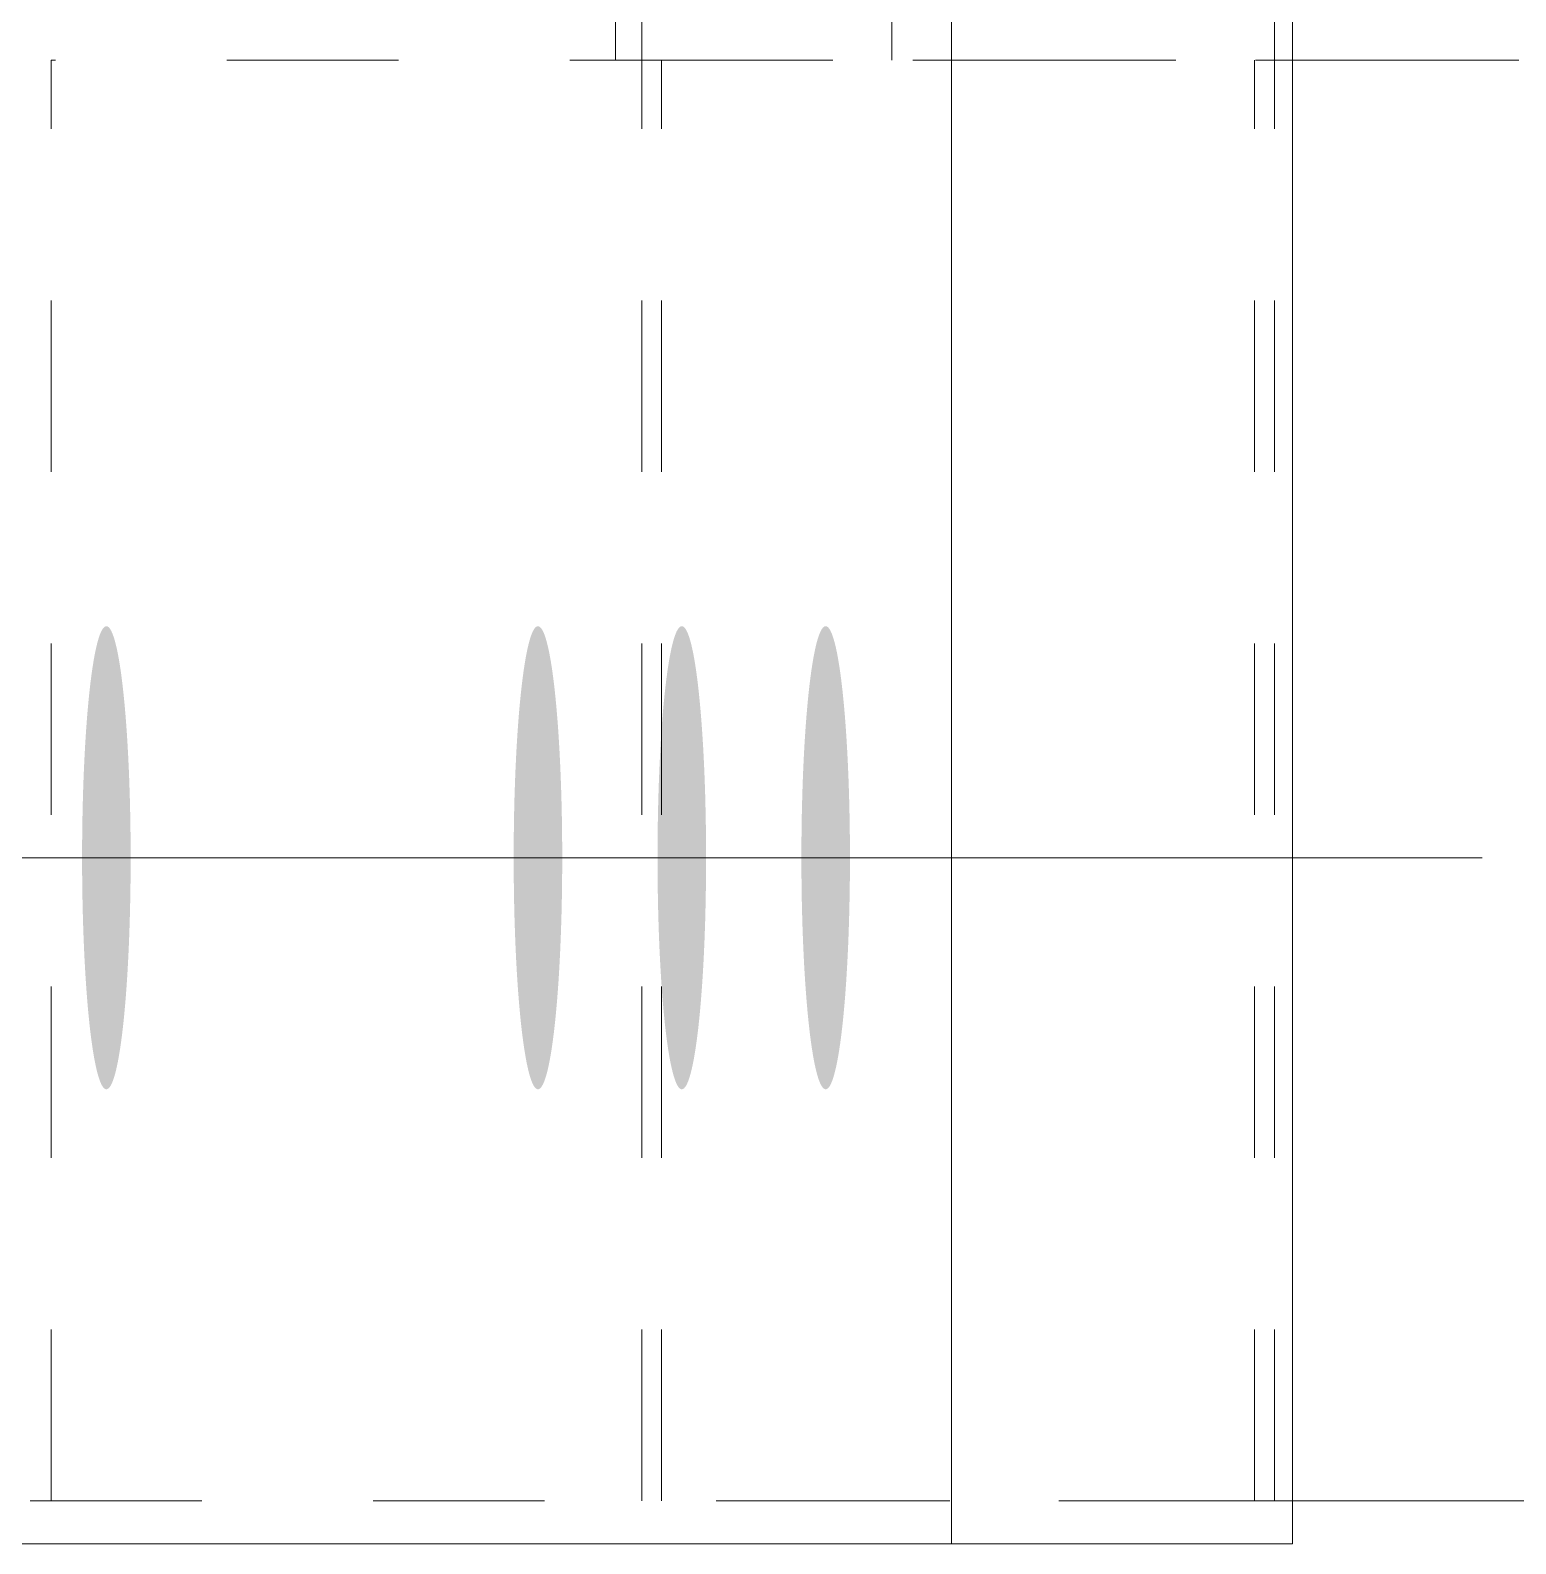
# Model space of a CAD drawing. Header units: millimetres. Extents: x 2 to 825, y 1 to 579.
# Drawn here: x 52.59 to 61.25, y 430.24 to 439.07 of the extents above; entities that cross this region are included whole.
import ezdxf

# ---------------------------------------------------------------- set-up
doc = ezdxf.new("R2010")
doc.units = ezdxf.units.MM
doc.linetypes.add('XKITLINE00', pattern=[0])
doc.linetypes.add('XKITLINE01', pattern=[4, 1, -1, 1, -1])
doc.layers.add('Bolt', color=3, linetype='Continuous', lineweight=0)
doc.layers.add('Part', color=2, linetype='Continuous', lineweight=0)

# ---------------------------------------------------------------- blocks, each defined once
blk = doc.blocks.new('*A37')
at = {"layer": 'Bolt'}
for points in [[(53.1707, 434.2115), (53.1706, 434.1784), (53.1704, 434.1453), (53.1701, 434.1123), (53.1697, 434.0794), (53.1692, 434.0466), (53.1687, 434.0138), (53.168, 433.9813), (53.1673, 433.9489), (53.1665, 433.9166), (53.1656, 433.8846), (53.1646, 433.8528), (53.1636, 433.8212), (53.1625, 433.7898), (53.1613, 433.7588), (53.16, 433.728), (53.1586, 433.6976), (53.1572, 433.6674), (53.1556, 433.6377), (53.154, 433.6083), (53.1524, 433.5792), (53.1506, 433.5506), (53.1488, 433.5224), (53.1469, 433.4946), (53.1449, 433.4673), (53.1429, 433.4404), (53.1408, 433.4141), (53.1386, 433.3882), (53.1364, 433.3629), (53.1341, 433.338), (53.1317, 433.3138), (53.1293, 433.29), (53.1268, 433.2669), (53.1242, 433.2444), (53.1216, 433.2224), (53.119, 433.2011), (53.1163, 433.1804), (53.1135, 433.1603), (53.1107, 433.1409), (53.1078, 433.1222), (53.1049, 433.1041), (53.1019, 433.0867), (53.0989, 433.07), (53.0959, 433.054), (53.0928, 433.0388), (53.0897, 433.0243), (53.0865, 433.0105), (53.0833, 432.9974), (53.0801, 432.9851), (53.0768, 432.9736), (53.0736, 432.9628), (53.0702, 432.9528), (53.0669, 432.9435), (53.0635, 432.9351), (53.0602, 432.9274), (53.0568, 432.9206), (53.0533, 432.9145), (53.0499, 432.9092), (53.0465, 432.9048), (53.043, 432.9011), (53.0396, 432.8983), (53.0361, 432.8963), (53.0326, 432.895), (53.0291, 432.8946), (53.0257, 432.895), (53.0222, 432.8963), (53.0187, 432.8983), (53.0153, 432.9011), (53.0118, 432.9048), (53.0084, 432.9092), (53.0049, 432.9145), (53.0015, 432.9206), (52.9981, 432.9274), (52.9947, 432.9351), (52.9914, 432.9435), (52.988, 432.9528), (52.9847, 432.9628), (52.9814, 432.9736), (52.9782, 432.9851), (52.9749, 432.9974), (52.9718, 433.0105), (52.9686, 433.0243), (52.9655, 433.0388), (52.9624, 433.054), (52.9593, 433.07), (52.9563, 433.0867), (52.9534, 433.1041), (52.9505, 433.1222), (52.9476, 433.1409), (52.9448, 433.1603), (52.942, 433.1804), (52.9393, 433.2011), (52.9366, 433.2224), (52.934, 433.2444), (52.9315, 433.2669), (52.929, 433.29), (52.9266, 433.3138), (52.9242, 433.338), (52.9219, 433.3629), (52.9197, 433.3882), (52.9175, 433.4141), (52.9154, 433.4404), (52.9134, 433.4673), (52.9114, 433.4946), (52.9095, 433.5224), (52.9077, 433.5506), (52.9059, 433.5792), (52.9043, 433.6083), (52.9027, 433.6377), (52.9011, 433.6674), (52.8997, 433.6976), (52.8983, 433.728), (52.897, 433.7588), (52.8958, 433.7898), (52.8947, 433.8212), (52.8936, 433.8528), (52.8927, 433.8846), (52.8918, 433.9166), (52.891, 433.9489), (52.8903, 433.9813), (52.8896, 434.0138), (52.8891, 434.0466), (52.8886, 434.0794), (52.8882, 434.1123), (52.8879, 434.1453), (52.8877, 434.1784), (52.8876, 434.2115), (52.8875, 434.2446), (52.8876, 434.2778), (52.8877, 434.3109), (52.8879, 434.344), (52.8882, 434.377), (52.8886, 434.4099), (52.8891, 434.4427), (52.8896, 434.4754), (52.8903, 434.508), (52.891, 434.5404), (52.8918, 434.5727), (52.8927, 434.6047), (52.8936, 434.6365), (52.8947, 434.6681), (52.8958, 434.6994), (52.897, 434.7305), (52.8983, 434.7613), (52.8997, 434.7917), (52.9011, 434.8218), (52.9027, 434.8516), (52.9043, 434.881), (52.9059, 434.9101), (52.9077, 434.9387), (52.9095, 434.9669), (52.9114, 434.9947), (52.9134, 435.022), (52.9154, 435.0488), (52.9175, 435.0752), (52.9197, 435.1011), (52.9219, 435.1264), (52.9242, 435.1512), (52.9266, 435.1755), (52.929, 435.1992), (52.9315, 435.2224), (52.934, 435.2449), (52.9366, 435.2669), (52.9393, 435.2882), (52.942, 435.3089), (52.9448, 435.329), (52.9476, 435.3484), (52.9505, 435.3671), (52.9534, 435.3852), (52.9563, 435.4026), (52.9593, 435.4193), (52.9624, 435.4352), (52.9655, 435.4505), (52.9686, 435.465), (52.9718, 435.4788), (52.9749, 435.4919), (52.9782, 435.5042), (52.9814, 435.5157), (52.9847, 435.5265), (52.988, 435.5365), (52.9914, 435.5457), (52.9947, 435.5542), (52.9981, 435.5618), (53.0015, 435.5687), (53.0049, 435.5748), (53.0084, 435.58), (53.0118, 435.5845), (53.0153, 435.5881), (53.0187, 435.591), (53.0222, 435.593), (53.0257, 435.5942), (53.0291, 435.5946), (53.0326, 435.5942), (53.0361, 435.593), (53.0396, 435.591), (53.043, 435.5881), (53.0465, 435.5845), (53.0499, 435.58), (53.0533, 435.5748), (53.0568, 435.5687), (53.0602, 435.5618), (53.0635, 435.5542), (53.0669, 435.5457), (53.0702, 435.5365), (53.0736, 435.5265), (53.0768, 435.5157), (53.0801, 435.5042), (53.0833, 435.4919), (53.0865, 435.4788), (53.0897, 435.465), (53.0928, 435.4505), (53.0959, 435.4352), (53.0989, 435.4193), (53.1019, 435.4026), (53.1049, 435.3852), (53.1078, 435.3671), (53.1107, 435.3484), (53.1135, 435.329), (53.1163, 435.3089), (53.119, 435.2882), (53.1216, 435.2669), (53.1242, 435.2449), (53.1268, 435.2224), (53.1293, 435.1992), (53.1317, 435.1755), (53.1341, 435.1512), (53.1364, 435.1264), (53.1386, 435.1011), (53.1408, 435.0752), (53.1429, 435.0488), (53.1449, 435.022), (53.1469, 434.9947), (53.1488, 434.9669), (53.1506, 434.9387), (53.1524, 434.9101), (53.154, 434.881), (53.1556, 434.8516), (53.1572, 434.8218), (53.1586, 434.7917), (53.16, 434.7613), (53.1613, 434.7305), (53.1625, 434.6994), (53.1636, 434.6681), (53.1646, 434.6365), (53.1656, 434.6047), (53.1665, 434.5727), (53.1673, 434.5404), (53.168, 434.508), (53.1687, 434.4754), (53.1692, 434.4427), (53.1697, 434.4099), (53.1701, 434.377), (53.1704, 434.344), (53.1706, 434.3109), (53.1707, 434.2778), (53.1707, 434.2446)], [(55.6882, 434.2115), (55.6881, 434.1784), (55.6878, 434.1453), (55.6875, 434.1123), (55.6872, 434.0794), (55.6867, 434.0466), (55.6861, 434.0138), (55.6855, 433.9813), (55.6848, 433.9489), (55.684, 433.9166), (55.6831, 433.8846), (55.6821, 433.8528), (55.6811, 433.8212), (55.6799, 433.7898), (55.6787, 433.7588), (55.6774, 433.728), (55.6761, 433.6976), (55.6746, 433.6674), (55.6731, 433.6377), (55.6715, 433.6083), (55.6698, 433.5792), (55.6681, 433.5506), (55.6663, 433.5224), (55.6644, 433.4946), (55.6624, 433.4673), (55.6604, 433.4404), (55.6582, 433.4141), (55.6561, 433.3882), (55.6538, 433.3629), (55.6515, 433.338), (55.6492, 433.3138), (55.6467, 433.29), (55.6443, 433.2669), (55.6417, 433.2444), (55.6391, 433.2224), (55.6364, 433.2011), (55.6337, 433.1804), (55.631, 433.1603), (55.6282, 433.1409), (55.6253, 433.1222), (55.6224, 433.1041), (55.6194, 433.0867), (55.6164, 433.07), (55.6134, 433.054), (55.6103, 433.0388), (55.6072, 433.0243), (55.604, 433.0105), (55.6008, 432.9974), (55.5976, 432.9851), (55.5943, 432.9736), (55.591, 432.9628), (55.5877, 432.9528), (55.5844, 432.9435), (55.581, 432.9351), (55.5776, 432.9274), (55.5742, 432.9206), (55.5708, 432.9145), (55.5674, 432.9092), (55.5639, 432.9048), (55.5605, 432.9011), (55.557, 432.8983), (55.5536, 432.8963), (55.5501, 432.895), (55.5466, 432.8946), (55.5431, 432.895), (55.5397, 432.8963), (55.5362, 432.8983), (55.5327, 432.9011), (55.5293, 432.9048), (55.5258, 432.9092), (55.5224, 432.9145), (55.519, 432.9206), (55.5156, 432.9274), (55.5122, 432.9351), (55.5088, 432.9435), (55.5055, 432.9528), (55.5022, 432.9628), (55.4989, 432.9736), (55.4956, 432.9851), (55.4924, 432.9974), (55.4892, 433.0105), (55.4861, 433.0243), (55.4829, 433.0388), (55.4799, 433.054), (55.4768, 433.07), (55.4738, 433.0867), (55.4709, 433.1041), (55.4679, 433.1222), (55.4651, 433.1409), (55.4623, 433.1603), (55.4595, 433.1804), (55.4568, 433.2011), (55.4541, 433.2224), (55.4515, 433.2444), (55.449, 433.2669), (55.4465, 433.29), (55.4441, 433.3138), (55.4417, 433.338), (55.4394, 433.3629), (55.4371, 433.3882), (55.435, 433.4141), (55.4329, 433.4404), (55.4308, 433.4673), (55.4289, 433.4946), (55.427, 433.5224), (55.4252, 433.5506), (55.4234, 433.5792), (55.4217, 433.6083), (55.4201, 433.6377), (55.4186, 433.6674), (55.4172, 433.6976), (55.4158, 433.728), (55.4145, 433.7588), (55.4133, 433.7898), (55.4122, 433.8212), (55.4111, 433.8528), (55.4101, 433.8846), (55.4092, 433.9166), (55.4084, 433.9489), (55.4077, 433.9813), (55.4071, 434.0138), (55.4065, 434.0466), (55.4061, 434.0794), (55.4057, 434.1123), (55.4054, 434.1453), (55.4052, 434.1784), (55.405, 434.2115), (55.405, 434.2446), (55.405, 434.2778), (55.4052, 434.3109), (55.4054, 434.344), (55.4057, 434.377), (55.4061, 434.4099), (55.4065, 434.4427), (55.4071, 434.4754), (55.4077, 434.508), (55.4084, 434.5404), (55.4092, 434.5727), (55.4101, 434.6047), (55.4111, 434.6365), (55.4122, 434.6681), (55.4133, 434.6994), (55.4145, 434.7305), (55.4158, 434.7613), (55.4172, 434.7917), (55.4186, 434.8218), (55.4201, 434.8516), (55.4217, 434.881), (55.4234, 434.9101), (55.4252, 434.9387), (55.427, 434.9669), (55.4289, 434.9947), (55.4308, 435.022), (55.4329, 435.0488), (55.435, 435.0752), (55.4371, 435.1011), (55.4394, 435.1264), (55.4417, 435.1512), (55.4441, 435.1755), (55.4465, 435.1992), (55.449, 435.2224), (55.4515, 435.2449), (55.4541, 435.2669), (55.4568, 435.2882), (55.4595, 435.3089), (55.4623, 435.329), (55.4651, 435.3484), (55.4679, 435.3671), (55.4709, 435.3852), (55.4738, 435.4026), (55.4768, 435.4193), (55.4799, 435.4352), (55.4829, 435.4505), (55.4861, 435.465), (55.4892, 435.4788), (55.4924, 435.4919), (55.4956, 435.5042), (55.4989, 435.5157), (55.5022, 435.5265), (55.5055, 435.5365), (55.5088, 435.5457), (55.5122, 435.5542), (55.5156, 435.5618), (55.519, 435.5687), (55.5224, 435.5748), (55.5258, 435.58), (55.5293, 435.5845), (55.5327, 435.5881), (55.5362, 435.591), (55.5397, 435.593), (55.5431, 435.5942), (55.5466, 435.5946), (55.5501, 435.5942), (55.5536, 435.593), (55.557, 435.591), (55.5605, 435.5881), (55.5639, 435.5845), (55.5674, 435.58), (55.5708, 435.5748), (55.5742, 435.5687), (55.5776, 435.5618), (55.581, 435.5542), (55.5844, 435.5457), (55.5877, 435.5365), (55.591, 435.5265), (55.5943, 435.5157), (55.5976, 435.5042), (55.6008, 435.4919), (55.604, 435.4788), (55.6072, 435.465), (55.6103, 435.4505), (55.6134, 435.4352), (55.6164, 435.4193), (55.6194, 435.4026), (55.6224, 435.3852), (55.6253, 435.3671), (55.6282, 435.3484), (55.631, 435.329), (55.6337, 435.3089), (55.6364, 435.2882), (55.6391, 435.2669), (55.6417, 435.2449), (55.6443, 435.2224), (55.6467, 435.1992), (55.6492, 435.1755), (55.6515, 435.1512), (55.6538, 435.1264), (55.6561, 435.1011), (55.6582, 435.0752), (55.6604, 435.0488), (55.6624, 435.022), (55.6644, 434.9947), (55.6663, 434.9669), (55.6681, 434.9387), (55.6698, 434.9101), (55.6715, 434.881), (55.6731, 434.8516), (55.6746, 434.8218), (55.6761, 434.7917), (55.6774, 434.7613), (55.6787, 434.7305), (55.6799, 434.6994), (55.6811, 434.6681), (55.6821, 434.6365), (55.6831, 434.6047), (55.684, 434.5727), (55.6848, 434.5404), (55.6855, 434.508), (55.6861, 434.4754), (55.6867, 434.4427), (55.6872, 434.4099), (55.6875, 434.377), (55.6878, 434.344), (55.6881, 434.3109), (55.6882, 434.2778), (55.6882, 434.2446)], [(56.5273, 434.2115), (56.5272, 434.1784), (56.527, 434.1453), (56.5267, 434.1123), (56.5263, 434.0794), (56.5258, 434.0466), (56.5253, 434.0138), (56.5247, 433.9813), (56.5239, 433.9489), (56.5231, 433.9166), (56.5223, 433.8846), (56.5213, 433.8528), (56.5202, 433.8212), (56.5191, 433.7898), (56.5179, 433.7588), (56.5166, 433.728), (56.5152, 433.6976), (56.5138, 433.6674), (56.5123, 433.6377), (56.5107, 433.6083), (56.509, 433.5792), (56.5072, 433.5506), (56.5054, 433.5224), (56.5035, 433.4946), (56.5015, 433.4673), (56.4995, 433.4404), (56.4974, 433.4141), (56.4952, 433.3882), (56.493, 433.3629), (56.4907, 433.338), (56.4883, 433.3138), (56.4859, 433.29), (56.4834, 433.2669), (56.4809, 433.2444), (56.4783, 433.2224), (56.4756, 433.2011), (56.4729, 433.1804), (56.4701, 433.1603), (56.4673, 433.1409), (56.4644, 433.1222), (56.4615, 433.1041), (56.4586, 433.0867), (56.4556, 433.07), (56.4525, 433.054), (56.4494, 433.0388), (56.4463, 433.0243), (56.4432, 433.0105), (56.44, 432.9974), (56.4367, 432.9851), (56.4335, 432.9736), (56.4302, 432.9628), (56.4269, 432.9528), (56.4235, 432.9435), (56.4202, 432.9351), (56.4168, 432.9274), (56.4134, 432.9206), (56.41, 432.9145), (56.4066, 432.9092), (56.4031, 432.9048), (56.3997, 432.9011), (56.3962, 432.8983), (56.3927, 432.8963), (56.3892, 432.895), (56.3858, 432.8946), (56.3823, 432.895), (56.3788, 432.8963), (56.3754, 432.8983), (56.3719, 432.9011), (56.3684, 432.9048), (56.365, 432.9092), (56.3616, 432.9145), (56.3581, 432.9206), (56.3547, 432.9274), (56.3514, 432.9351), (56.348, 432.9435), (56.3447, 432.9528), (56.3414, 432.9628), (56.3381, 432.9736), (56.3348, 432.9851), (56.3316, 432.9974), (56.3284, 433.0105), (56.3252, 433.0243), (56.3221, 433.0388), (56.319, 433.054), (56.316, 433.07), (56.313, 433.0867), (56.31, 433.1041), (56.3071, 433.1222), (56.3042, 433.1409), (56.3014, 433.1603), (56.2987, 433.1804), (56.2959, 433.2011), (56.2933, 433.2224), (56.2907, 433.2444), (56.2881, 433.2669), (56.2856, 433.29), (56.2832, 433.3138), (56.2808, 433.338), (56.2785, 433.3629), (56.2763, 433.3882), (56.2741, 433.4141), (56.272, 433.4404), (56.27, 433.4673), (56.268, 433.4946), (56.2661, 433.5224), (56.2643, 433.5506), (56.2626, 433.5792), (56.2609, 433.6083), (56.2593, 433.6377), (56.2578, 433.6674), (56.2563, 433.6976), (56.2549, 433.728), (56.2537, 433.7588), (56.2524, 433.7898), (56.2513, 433.8212), (56.2503, 433.8528), (56.2493, 433.8846), (56.2484, 433.9166), (56.2476, 433.9489), (56.2469, 433.9813), (56.2462, 434.0138), (56.2457, 434.0466), (56.2452, 434.0794), (56.2448, 434.1123), (56.2445, 434.1453), (56.2443, 434.1784), (56.2442, 434.2115), (56.2442, 434.2446), (56.2442, 434.2778), (56.2443, 434.3109), (56.2445, 434.344), (56.2448, 434.377), (56.2452, 434.4099), (56.2457, 434.4427), (56.2462, 434.4754), (56.2469, 434.508), (56.2476, 434.5404), (56.2484, 434.5727), (56.2493, 434.6047), (56.2503, 434.6365), (56.2513, 434.6681), (56.2524, 434.6994), (56.2537, 434.7305), (56.2549, 434.7613), (56.2563, 434.7917), (56.2578, 434.8218), (56.2593, 434.8516), (56.2609, 434.881), (56.2626, 434.9101), (56.2643, 434.9387), (56.2661, 434.9669), (56.268, 434.9947), (56.27, 435.022), (56.272, 435.0488), (56.2741, 435.0752), (56.2763, 435.1011), (56.2785, 435.1264), (56.2808, 435.1512), (56.2832, 435.1755), (56.2856, 435.1992), (56.2881, 435.2224), (56.2907, 435.2449), (56.2933, 435.2669), (56.2959, 435.2882), (56.2987, 435.3089), (56.3014, 435.329), (56.3042, 435.3484), (56.3071, 435.3671), (56.31, 435.3852), (56.313, 435.4026), (56.316, 435.4193), (56.319, 435.4352), (56.3221, 435.4505), (56.3252, 435.465), (56.3284, 435.4788), (56.3316, 435.4919), (56.3348, 435.5042), (56.3381, 435.5157), (56.3414, 435.5265), (56.3447, 435.5365), (56.348, 435.5457), (56.3514, 435.5542), (56.3547, 435.5618), (56.3581, 435.5687), (56.3616, 435.5748), (56.365, 435.58), (56.3684, 435.5845), (56.3719, 435.5881), (56.3754, 435.591), (56.3788, 435.593), (56.3823, 435.5942), (56.3858, 435.5946), (56.3892, 435.5942), (56.3927, 435.593), (56.3962, 435.591), (56.3997, 435.5881), (56.4031, 435.5845), (56.4066, 435.58), (56.41, 435.5748), (56.4134, 435.5687), (56.4168, 435.5618), (56.4202, 435.5542), (56.4235, 435.5457), (56.4269, 435.5365), (56.4302, 435.5265), (56.4335, 435.5157), (56.4367, 435.5042), (56.44, 435.4919), (56.4432, 435.4788), (56.4463, 435.465), (56.4494, 435.4505), (56.4525, 435.4352), (56.4556, 435.4193), (56.4586, 435.4026), (56.4615, 435.3852), (56.4644, 435.3671), (56.4673, 435.3484), (56.4701, 435.329), (56.4729, 435.3089), (56.4756, 435.2882), (56.4783, 435.2669), (56.4809, 435.2449), (56.4834, 435.2224), (56.4859, 435.1992), (56.4883, 435.1755), (56.4907, 435.1512), (56.493, 435.1264), (56.4952, 435.1011), (56.4974, 435.0752), (56.4995, 435.0488), (56.5015, 435.022), (56.5035, 434.9947), (56.5054, 434.9669), (56.5072, 434.9387), (56.509, 434.9101), (56.5107, 434.881), (56.5123, 434.8516), (56.5138, 434.8218), (56.5152, 434.7917), (56.5166, 434.7613), (56.5179, 434.7305), (56.5191, 434.6994), (56.5202, 434.6681), (56.5213, 434.6365), (56.5223, 434.6047), (56.5231, 434.5727), (56.5239, 434.5404), (56.5247, 434.508), (56.5253, 434.4754), (56.5258, 434.4427), (56.5263, 434.4099), (56.5267, 434.377), (56.527, 434.344), (56.5272, 434.3109), (56.5273, 434.2778), (56.5274, 434.2446)], [(57.3665, 434.2115), (57.3664, 434.1784), (57.3662, 434.1453), (57.3659, 434.1123), (57.3655, 434.0794), (57.365, 434.0466), (57.3645, 434.0138), (57.3638, 433.9813), (57.3631, 433.9489), (57.3623, 433.9166), (57.3614, 433.8846), (57.3604, 433.8528), (57.3594, 433.8212), (57.3583, 433.7898), (57.357, 433.7588), (57.3558, 433.728), (57.3544, 433.6976), (57.3529, 433.6674), (57.3514, 433.6377), (57.3498, 433.6083), (57.3481, 433.5792), (57.3464, 433.5506), (57.3446, 433.5224), (57.3427, 433.4946), (57.3407, 433.4673), (57.3387, 433.4404), (57.3366, 433.4141), (57.3344, 433.3882), (57.3322, 433.3629), (57.3299, 433.338), (57.3275, 433.3138), (57.3251, 433.29), (57.3226, 433.2669), (57.32, 433.2444), (57.3174, 433.2224), (57.3148, 433.2011), (57.3121, 433.1804), (57.3093, 433.1603), (57.3065, 433.1409), (57.3036, 433.1222), (57.3007, 433.1041), (57.2977, 433.0867), (57.2947, 433.07), (57.2917, 433.054), (57.2886, 433.0388), (57.2855, 433.0243), (57.2823, 433.0105), (57.2791, 432.9974), (57.2759, 432.9851), (57.2726, 432.9736), (57.2694, 432.9628), (57.266, 432.9528), (57.2627, 432.9435), (57.2593, 432.9351), (57.256, 432.9274), (57.2526, 432.9206), (57.2491, 432.9145), (57.2457, 432.9092), (57.2423, 432.9048), (57.2388, 432.9011), (57.2353, 432.8983), (57.2319, 432.8963), (57.2284, 432.895), (57.2249, 432.8946), (57.2215, 432.895), (57.218, 432.8963), (57.2145, 432.8983), (57.2111, 432.9011), (57.2076, 432.9048), (57.2042, 432.9092), (57.2007, 432.9145), (57.1973, 432.9206), (57.1939, 432.9274), (57.1905, 432.9351), (57.1872, 432.9435), (57.1838, 432.9528), (57.1805, 432.9628), (57.1772, 432.9736), (57.174, 432.9851), (57.1707, 432.9974), (57.1675, 433.0105), (57.1644, 433.0243), (57.1613, 433.0388), (57.1582, 433.054), (57.1551, 433.07), (57.1521, 433.0867), (57.1492, 433.1041), (57.1463, 433.1222), (57.1434, 433.1409), (57.1406, 433.1603), (57.1378, 433.1804), (57.1351, 433.2011), (57.1324, 433.2224), (57.1298, 433.2444), (57.1273, 433.2669), (57.1248, 433.29), (57.1224, 433.3138), (57.12, 433.338), (57.1177, 433.3629), (57.1155, 433.3882), (57.1133, 433.4141), (57.1112, 433.4404), (57.1092, 433.4673), (57.1072, 433.4946), (57.1053, 433.5224), (57.1035, 433.5506), (57.1017, 433.5792), (57.1, 433.6083), (57.0984, 433.6377), (57.0969, 433.6674), (57.0955, 433.6976), (57.0941, 433.728), (57.0928, 433.7588), (57.0916, 433.7898), (57.0905, 433.8212), (57.0894, 433.8528), (57.0885, 433.8846), (57.0876, 433.9166), (57.0868, 433.9489), (57.086, 433.9813), (57.0854, 434.0138), (57.0849, 434.0466), (57.0844, 434.0794), (57.084, 434.1123), (57.0837, 434.1453), (57.0835, 434.1784), (57.0834, 434.2115), (57.0833, 434.2446), (57.0834, 434.2778), (57.0835, 434.3109), (57.0837, 434.344), (57.084, 434.377), (57.0844, 434.4099), (57.0849, 434.4427), (57.0854, 434.4754), (57.086, 434.508), (57.0868, 434.5404), (57.0876, 434.5727), (57.0885, 434.6047), (57.0894, 434.6365), (57.0905, 434.6681), (57.0916, 434.6994), (57.0928, 434.7305), (57.0941, 434.7613), (57.0955, 434.7917), (57.0969, 434.8218), (57.0984, 434.8516), (57.1, 434.881), (57.1017, 434.9101), (57.1035, 434.9387), (57.1053, 434.9669), (57.1072, 434.9947), (57.1092, 435.022), (57.1112, 435.0488), (57.1133, 435.0752), (57.1155, 435.1011), (57.1177, 435.1264), (57.12, 435.1512), (57.1224, 435.1755), (57.1248, 435.1992), (57.1273, 435.2224), (57.1298, 435.2449), (57.1324, 435.2669), (57.1351, 435.2882), (57.1378, 435.3089), (57.1406, 435.329), (57.1434, 435.3484), (57.1463, 435.3671), (57.1492, 435.3852), (57.1521, 435.4026), (57.1551, 435.4193), (57.1582, 435.4352), (57.1613, 435.4505), (57.1644, 435.465), (57.1675, 435.4788), (57.1707, 435.4919), (57.174, 435.5042), (57.1772, 435.5157), (57.1805, 435.5265), (57.1838, 435.5365), (57.1872, 435.5457), (57.1905, 435.5542), (57.1939, 435.5618), (57.1973, 435.5687), (57.2007, 435.5748), (57.2042, 435.58), (57.2076, 435.5845), (57.2111, 435.5881), (57.2145, 435.591), (57.218, 435.593), (57.2215, 435.5942), (57.2249, 435.5946), (57.2284, 435.5942), (57.2319, 435.593), (57.2353, 435.591), (57.2388, 435.5881), (57.2423, 435.5845), (57.2457, 435.58), (57.2491, 435.5748), (57.2526, 435.5687), (57.256, 435.5618), (57.2593, 435.5542), (57.2627, 435.5457), (57.266, 435.5365), (57.2694, 435.5265), (57.2726, 435.5157), (57.2759, 435.5042), (57.2791, 435.4919), (57.2823, 435.4788), (57.2855, 435.465), (57.2886, 435.4505), (57.2917, 435.4352), (57.2947, 435.4193), (57.2977, 435.4026), (57.3007, 435.3852), (57.3036, 435.3671), (57.3065, 435.3484), (57.3093, 435.329), (57.3121, 435.3089), (57.3148, 435.2882), (57.3174, 435.2669), (57.32, 435.2449), (57.3226, 435.2224), (57.3251, 435.1992), (57.3275, 435.1755), (57.3299, 435.1512), (57.3322, 435.1264), (57.3344, 435.1011), (57.3366, 435.0752), (57.3387, 435.0488), (57.3407, 435.022), (57.3427, 434.9947), (57.3446, 434.9669), (57.3464, 434.9387), (57.3481, 434.9101), (57.3498, 434.881), (57.3514, 434.8516), (57.3529, 434.8218), (57.3544, 434.7917), (57.3558, 434.7613), (57.357, 434.7305), (57.3583, 434.6994), (57.3594, 434.6681), (57.3604, 434.6365), (57.3614, 434.6047), (57.3623, 434.5727), (57.3631, 434.5404), (57.3638, 434.508), (57.3645, 434.4754), (57.365, 434.4427), (57.3655, 434.4099), (57.3659, 434.377), (57.3662, 434.344), (57.3664, 434.3109), (57.3665, 434.2778), (57.3665, 434.2446)]]:
    blk.add_hatch(color=3, dxfattribs=at).paths.add_polyline_path(points, flags=17)
at = {"layer": 'Bolt', "color": 3, "linetype": 'XKITLINE00', "lineweight": 0}
for p, q in [((48.2182, 434.2446), (55.1796, 434.2446)), ((49.0574, 434.2446), (56.0187, 434.2446)), ((49.8965, 434.2446), (56.8579, 434.2446)), ((52.414, 434.2446), (59.3754, 434.2446)), ((53.2531, 434.2446), (60.2145, 434.2446)), ((54.0923, 434.2446), (61.0537, 434.2446))]:
    blk.add_line(p, q, dxfattribs=at)
blk = doc.blocks.new('*A45')
at = {"layer": 'Part', "color": 7, "linetype": 'XKITLINE01', "lineweight": 0}
for p, q in [((56.1516, 430.4946), (56.1516, 447.9946)), ((59.8433, 430.4946), (59.8433, 447.9946)), ((56.2676, 430.4946), (56.2676, 438.8946)), ((56.2676, 438.8946), (248.8412, 438.8946)), ((59.7272, 430.4946), (59.7272, 438.8946)), ((59.9482, 430.4946), (56.1516, 430.4946))]:
    blk.add_line(p, q, dxfattribs=at)
at = {"layer": 'Part', "color": 2, "linetype": 'XKITLINE00', "lineweight": 0}
blk.add_line((248.8412, 430.4946), (59.9482, 430.4946), dxfattribs=at)
blk = doc.blocks.new('*A50')
at = {"layer": 'Part', "color": 2, "linetype": 'XKITLINE00', "lineweight": 0}
for p, q in [((57.9592, 430.2446), (57.9592, 448.2446)), ((59.9482, 430.2446), (59.9482, 448.2446)), ((59.9482, 430.2446), (50.4068, 430.2446))]:
    blk.add_line(p, q, dxfattribs=at)
blk = doc.blocks.new('*A51')
at = {"layer": 'Part', "color": 7, "linetype": 'XKITLINE01', "lineweight": 0}
for p, q in [((55.9984, 439.5946), (55.9984, 438.8946)), ((57.6116, 438.8946), (57.6116, 439.5946)), ((198.7326, 438.8946), (52.7069, 438.8946)), ((52.7069, 430.4946), (52.7069, 438.8946)), ((52.5852, 430.4946), (198.9727, 430.4946))]:
    blk.add_line(p, q, dxfattribs=at)

msp = doc.modelspace()

# ---------------------------------------------------------------- block references
at = {"lineweight": 0}
for name in ['*A50', '*A51', '*A37']:
    msp.add_blockref(name, (0, 0), dxfattribs=at)
at = {"layer": 'Part', "lineweight": 0}
msp.add_blockref('*A45', (0, 0), dxfattribs=at)

doc.saveas('drawing.dxf')
